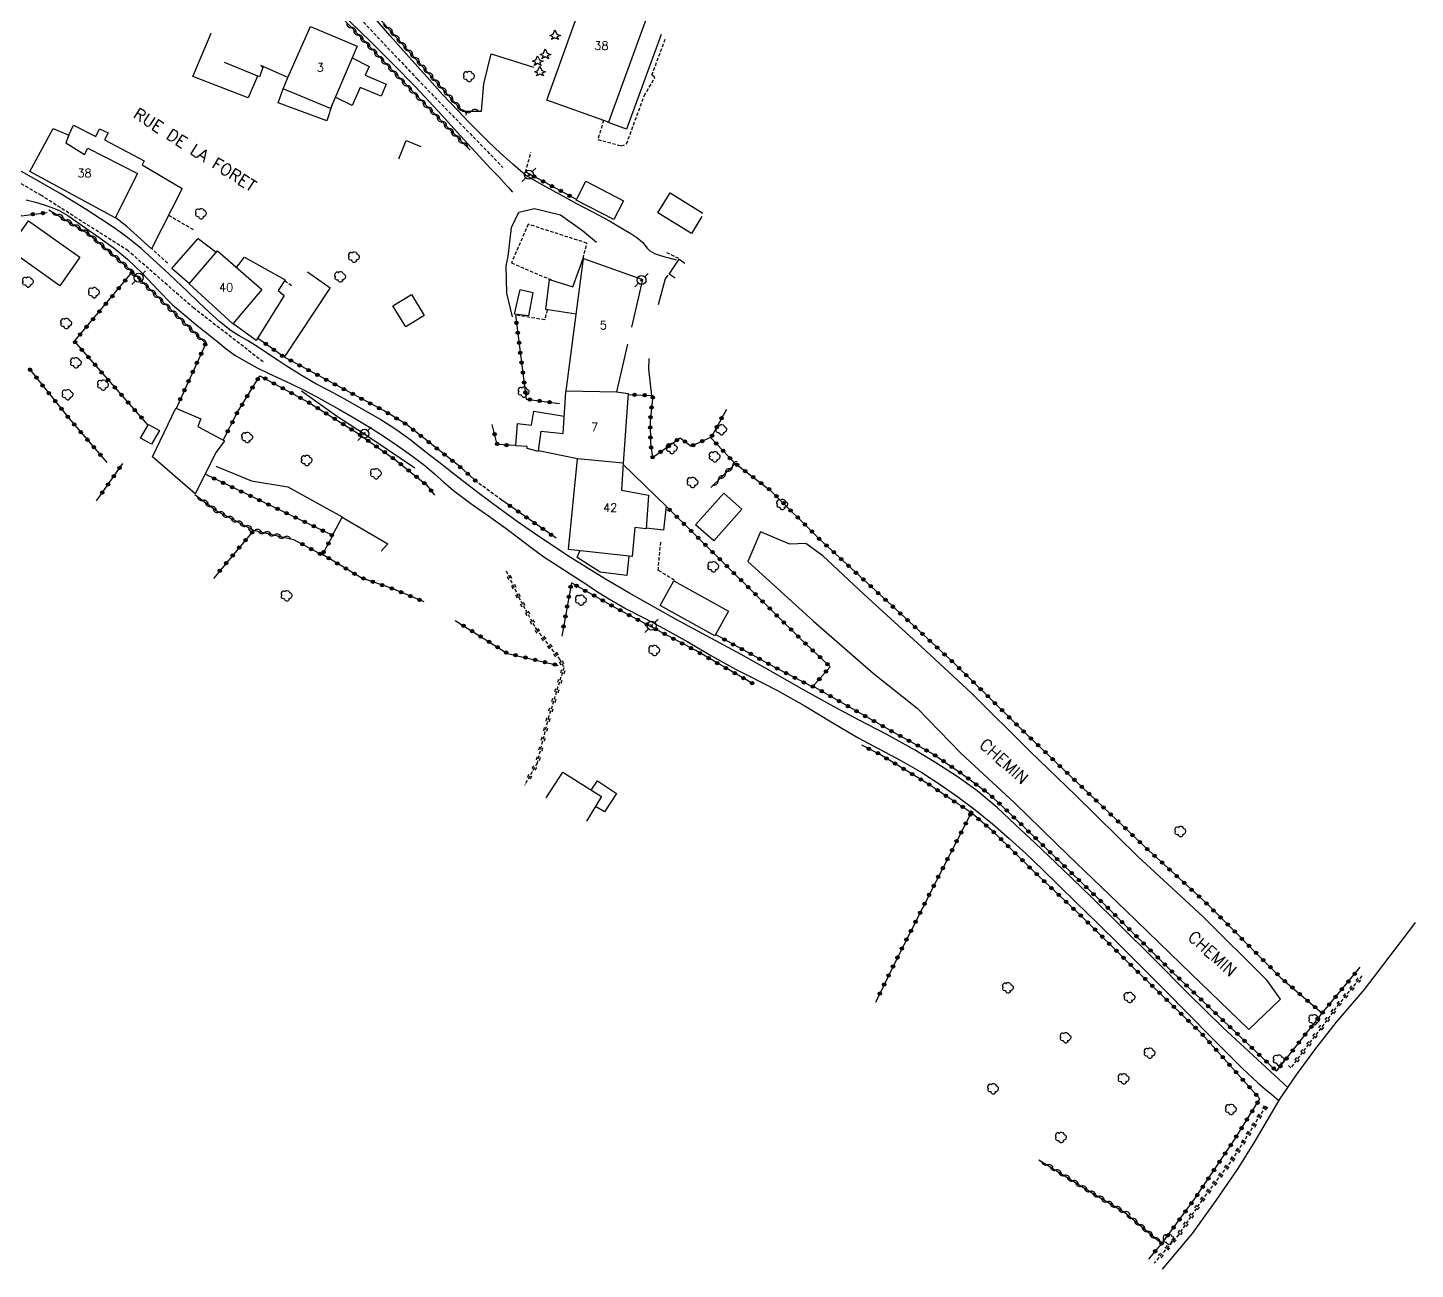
# Model space of a CAD drawing. Header units: millimetres. Extents: x 114000 to 115000, y 119000 to 120001.
# Drawn here: x 114340.6 to 114547.9, y 119694.5 to 119880.1 of the extents above; entities that cross this region are included whole.
import ezdxf
from ezdxf.enums import TextEntityAlignment as Align

# ---------------------------------------------------------------- set-up
doc = ezdxf.new("R2010")
doc.units = ezdxf.units.MM
doc.linetypes.add('DASHED', pattern=[0.75, 0.5, -0.25])
doc.layers.get('0').update_dxf_attribs({"linetype": 'CONTINUOUS'})
for name, color, linetype in [('W0001', 6, 'DASHED'), ('W0008', 7, 'CONTINUOUS'), ('W0017', 7, 'CONTINUOUS'), ('W0071', 7, 'CONTINUOUS'), ('W0101', 7, 'CONTINUOUS'), ('W0104', 1, 'CONTINUOUS'), ('W0112', 1, 'DASHED'), ('W0132', 7, 'CONTINUOUS'), ('W0211', 2, 'CONTINUOUS'), ('W0220', 5, 'DASHED'), ('W0300', 7, 'CONTINUOUS'), ('W0303', 7, 'CONTINUOUS'), ('W0310', 3, 'CONTINUOUS'), ('W0323', 7, 'CONTINUOUS'), ('W0330', 7, 'CONTINUOUS'), ('W0333', 7, 'CONTINUOUS'), ('W0473', 7, 'CONTINUOUS'), ('W0989', 7, 'CONTINUOUS'), ('W0991', 7, 'CONTINUOUS'), ('W1102', 7, 'CONTINUOUS')]:
    doc.layers.add(name, color=color, linetype=linetype)
doc.styles.get("Standard").update_dxf_attribs({"font": 'romans.shx', "width": 0.85})

# ---------------------------------------------------------------- blocks, each defined once
blk = doc.blocks.new('T300')
for p, q in [((-0.8, 0.51), (-0.86, 0.34)), ((-0.86, 0.34), (-0.86, 0.17)), ((-0.86, 0.17), (-0.74, 0.06)), ((-0.69, 0.63), (-0.8, 0.51)), ((-0.8, -0.06), (-0.74, 0.06)), ((-0.74, 0.06), (-0.69, 0.11)), ((-0.57, 0.69), (-0.69, 0.63)), ((-0.46, 0.69), (-0.57, 0.69)), ((-0.29, 0.63), (-0.46, 0.69)), ((-0.29, 0.63), (-0.17, 0.74)), ((-0.23, 0.57), (-0.29, 0.63)), ((-0.17, 0.74), (-0.06, 0.8)), ((-0.06, 0.8), (0.06, 0.8)), ((0.06, 0.8), (0.23, 0.74)), ((0.23, 0.74), (0.34, 0.63)), ((0.34, 0.63), (0.4, 0.51)), ((0.46, 0.46), (0.34, 0.46)), ((0.4, 0.51), (0.4, 0.46)), ((0.57, 0.4), (0.46, 0.46)), ((0.57, 0.4), (0.69, 0.29)), ((0.69, 0.29), (0.74, 0.17)), ((0.74, 0.06), (0.69, -0.17)), ((0.74, 0.17), (0.74, 0.06)), ((-0.8, -0.17), (-0.8, -0.06)), ((-0.8, -0.23), (-0.8, -0.17)), ((-0.74, -0.34), (-0.8, -0.23)), ((-0.69, -0.4), (-0.74, -0.34)), ((-0.51, -0.46), (-0.69, -0.4)), ((-0.4, -0.46), (-0.51, -0.46)), ((-0.4, -0.46), (-0.34, -0.46)), ((-0.34, -0.46), (-0.34, -0.4)), ((-0.34, -0.51), (-0.34, -0.46)), ((-0.29, -0.63), (-0.34, -0.51)), ((-0.17, -0.74), (-0.29, -0.63)), ((-0.06, -0.8), (-0.17, -0.74)), ((0.06, -0.8), (-0.06, -0.8)), ((0.17, -0.74), (0.06, -0.8)), ((0.23, -0.69), (0.17, -0.74)), ((0.29, -0.46), (0.23, -0.46)), ((0.29, -0.63), (0.23, -0.69)), ((0.46, -0.4), (0.29, -0.46)), ((0.34, -0.51), (0.29, -0.63)), ((0.34, -0.51), (0.34, -0.46)), ((0.57, -0.34), (0.46, -0.4)), ((0.63, -0.29), (0.57, -0.34)), ((0.69, -0.17), (0.63, -0.29))]:
    blk.add_line(p, q)
blk = doc.blocks.new('T473')
for p, q in [((-0.166667, 0.166667), (0.166667, -0.166667)), ((-0.166667, -0.166667), (0.166667, 0.166667)), ((0.500001, 0.500001), (1.000002, 1.000002)), ((-1.000002, -1.000002), (-0.500001, -0.500001))]:
    blk.add_line(p, q)
blk.add_ellipse((0, 0), major_axis=(0.471405, 0.471405), ratio=1, start_param=5.4977871438, end_param=11.780972451)
blk = doc.blocks.new('T303')
for p, q in [((-0.77, 0), (-0.28, 0.21)), ((-0.28, -0.21), (-0.77, 0)), ((-0.28, 0.21), (0, 0.83)), ((0, 0.83), (0.28, 0.21)), ((0.28, 0.21), (0.83, 0)), ((0.83, 0), (0.28, -0.21)), ((-0.49, -0.63), (-0.28, -0.21)), ((0, -0.35), (-0.49, -0.63)), ((0.56, -0.63), (0, -0.35)), ((0.28, -0.21), (0.56, -0.63))]:
    blk.add_line(p, q)
blk = doc.blocks.new('t310o')
at = {"color": 0, "linetype": 'Continuous'}
for centre, start, end in [((-0.5, 0.38), 216.8699, 323.1304), ((0.5, -0.37), 36.8699, 143.1303)]:
    blk.add_arc(centre, 0.625, start, end, dxfattribs=at)
blk = doc.blocks.new('t323o')
at = {"color": 0, "linetype": 'Continuous'}
for radius in [0.25, 0.15]:
    blk.add_circle((0, 0), radius, dxfattribs=at)
blk = doc.blocks.new('t220o')
at = {"color": 0, "linetype": 'Continuous'}
for p, q in [((-0.25, 0.25), (0.25, 0.25)), ((-0.25, -0.25), (0.25, -0.25))]:
    blk.add_line(p, q, dxfattribs=at)

msp = doc.modelspace()

# ---------------------------------------------------------------- linework, layer by layer
at = {"layer": 'W0001'}
for points in [[(114377.98, 119895.31), (114387.68, 119884.18), (114398.82, 119872.38), (114411.59, 119859.2)], [(114375.78, 119830.13), (114365.42, 119838.15), (114355.6, 119846.74), (114342.63, 119854.99), (114328.85, 119863.07), (114321.1, 119870.53)]]:
    msp.add_lwpolyline(points, dxfattribs=at)
at = {"layer": 'W0008'}
for points in [[(114378.62, 119888.67), (114380.63, 119887.45), (114382.94, 119886.03), (114385.12, 119884.46), (114386.32, 119883.39), (114387.47, 119882.26), (114388.61, 119881.13), (114391.95, 119877.88), (114395.25, 119874.6), (114398.5, 119871.27), (114401.91, 119867.62), (114405.27, 119863.92), (114408.65, 119860.23), (114409.82, 119859), (114411, 119857.77), (114412.16, 119856.52), (114412.45, 119856.19), (114412.75, 119855.86), (114413.04, 119855.52)], [(114414.98, 119858.03), (114413.11, 119859.69), (114411.25, 119861.35), (114409.42, 119863.06), (114407.91, 119864.55), (114406.42, 119866.07), (114404.95, 119867.6), (114402.6, 119870.11), (114400.28, 119872.67), (114397.98, 119875.24), (114396.35, 119877.06), (114394.74, 119878.88), (114393.14, 119880.73), (114392.23, 119881.82), (114391.33, 119882.91), (114390.4, 119883.98), (114390.21, 119884.17), (114390.02, 119884.37), (114389.82, 119884.57)], [(114378.01, 119830.33), (114376.89, 119831.1), (114375.77, 119831.86), (114374.63, 119832.6), (114373.42, 119833.32), (114372.19, 119834.01), (114371.01, 119834.76), (114369.31, 119836.11), (114367.71, 119837.59), (114366.13, 119839.08), (114364.4, 119840.7), (114362.69, 119842.33), (114360.97, 119843.94), (114359.25, 119845.52), (114357.52, 119847.07), (114355.73, 119848.55), (114353.65, 119850.08), (114351.49, 119851.52), (114349.31, 119852.92), (114345.45, 119855.3), (114341.51, 119857.56), (114337.56, 119859.8)], [(114340.37, 119854.34), (114341.75, 119853.99), (114342.91, 119853.64), (114344.06, 119853.28), (114345.17, 119852.83), (114346.6, 119852.03), (114347.95, 119851.09), (114349.29, 119850.12), (114351.41, 119848.64), (114353.5, 119847.11), (114355.51, 119845.49), (114357.8, 119843.28), (114359.98, 119840.93), (114362.23, 119838.68), (114364.06, 119837.1), (114365.93, 119835.57), (114367.82, 119834.06), (114369.04, 119833.07), (114370.26, 119832.08), (114371.53, 119831.16), (114373.18, 119830.17), (114374.9, 119829.27), (114376.62, 119828.38)]]:
    msp.add_lwpolyline(points, dxfattribs=at)
at = {"layer": 'W0017'}
for points in [[(114408.4, 119867.63), (114408.77, 119871.7), (114409.83, 119876.18), (114416.17, 119874.2)], [(114414.98, 119858.03), (114417.51, 119856.62), (114420.05, 119855.21), (114422.59, 119853.81), (114425, 119852.54), (114427.42, 119851.27), (114429.77, 119849.89), (114430.7, 119849.31), (114431.63, 119848.72), (114432.47, 119848.03), (114432.83, 119847.6), (114433.17, 119847.14), (114433.55, 119846.75), (114434.24, 119846.35), (114435.02, 119846.08), (114435.82, 119845.85), (114436.38, 119845.68), (114436.95, 119845.53), (114437.52, 119845.38)], [(114413.02, 119836.88), (114412.2, 119840.42), (114412.08, 119844.48), (114412.38, 119845.88), (114412.88, 119850.22), (114414, 119852.53), (114416.32, 119853.08), (114420.22, 119852.1), (114423.52, 119849.78), (114425.57, 119848.02)], [(114378.97, 119830.83), (114385.78, 119841.17), (114382.4, 119843.53)], [(114436.27, 119843.12), (114435.83, 119842.53), (114434.81, 119838.68)], [(114433.39, 119830.63), (114433.38, 119829.07), (114433.83, 119825.1)]]:
    msp.add_lwpolyline(points, dxfattribs=at)
at = {"layer": 'W0071'}
for points in [[(114528.89, 119721.69), (114525.65, 119724.67), (114522.41, 119727.65), (114519.2, 119730.66), (114514.02, 119735.73), (114508.91, 119740.88), (114503.77, 119746), (114499.57, 119750.11), (114495.35, 119754.2), (114491.09, 119758.24), (114488.28, 119760.9), (114485.45, 119763.53), (114482.5, 119766.01), (114479.47, 119768.18), (114476.31, 119770.2), (114473.11, 119772.14), (114468.97, 119774.46), (114464.75, 119776.66), (114460.55, 119778.88), (114456.1, 119781.37), (114451.66, 119783.89), (114447.21, 119786.39), (114443.98, 119788.14), (114440.74, 119789.87), (114437.52, 119791.63), (114433.96, 119793.61), (114430.42, 119795.62), (114426.91, 119797.68), (114424.21, 119799.33), (114421.54, 119801.02), (114418.89, 119802.75), (114416.3, 119804.49), (114413.73, 119806.28), (114411.19, 119808.1), (114408.11, 119810.41), (114405.06, 119812.77), (114402.02, 119815.13), (114399.95, 119816.76), (114397.89, 119818.4), (114395.77, 119819.95), (114393.19, 119821.58), (114390.54, 119823.11), (114387.87, 119824.6), (114385.77, 119825.74), (114383.67, 119826.86), (114381.6, 119828.04), (114380.4, 119828.79), (114379.21, 119829.56), (114378.01, 119830.33)], [(114376.62, 119828.38), (114378.35, 119827.58), (114380.08, 119826.79), (114381.8, 119825.96), (114383.6, 119825.01), (114385.38, 119824.03), (114387.16, 119823.02), (114389.42, 119821.71), (114391.66, 119820.37), (114393.86, 119818.97), (114395.92, 119817.58), (114397.94, 119816.13), (114399.92, 119814.63), (114401.37, 119813.41), (114402.79, 119812.15), (114404.24, 119810.93), (114406.81, 119808.99), (114409.45, 119807.13), (114412.08, 119805.25), (114413.95, 119803.83), (114415.81, 119802.39), (114417.71, 119801.01), (114419.24, 119799.99), (114420.79, 119799.01), (114422.35, 119798.03), (114423.98, 119796.94), (114425.61, 119795.86), (114427.26, 119794.81), (114430.02, 119793.25), (114432.84, 119791.79), (114435.65, 119790.31), (114439.23, 119788.28), (114442.79, 119786.22), (114446.38, 119784.23), (114448.44, 119783.17), (114450.5, 119782.14), (114452.55, 119781.08), (114456.63, 119778.76), (114460.65, 119776.32), (114464.69, 119773.95), (114467.88, 119772.23), (114471.08, 119770.55), (114474.21, 119768.75), (114476.93, 119766.99), (114479.6, 119765.13), (114482.19, 119763.18), (114484.77, 119761.08), (114487.27, 119758.88), (114489.73, 119756.64), (114492.25, 119754.26), (114494.73, 119751.83), (114497.21, 119749.4), (114500.49, 119746.21), (114503.76, 119743.01), (114507.01, 119739.79), (114510.53, 119736.25), (114514.02, 119732.68), (114517.54, 119729.13), (114519.81, 119726.86), (114522.08, 119724.59), (114524.43, 119722.4), (114525.47, 119721.51), (114526.53, 119720.62), (114527.58, 119719.74)]]:
    msp.add_lwpolyline(points, dxfattribs=at)
at = {"layer": 'W0101'}
for points in [[(114418.18, 119869.25), (114425.18, 119888.82), (114426.42, 119888.39)], [(114382.86, 119880.25), (114389.83, 119877.33), (114385.83, 119868.03), (114378.78, 119870.95), (114379.47, 119872.66)], [(114433.03, 119881.43), (114427.37, 119865.97), (114418.18, 119869.25)], [(114379.47, 119872.66), (114375.44, 119874.43), (114375.75, 119874.12), (114375.21, 119872.72), (114370.02, 119874.88)], [(114340.89, 119858.6), (114344.38, 119865.02), (114346.72, 119864), (114346.27, 119862.87), (114349.07, 119861.13), (114349.57, 119862.08), (114356.98, 119858.27), (114353.68, 119851.68)], [(114353.68, 119851.68), (114340.89, 119858.6)], [(114364.7, 119841.8), (114368.93, 119846.72), (114375.58, 119840.93), (114371.22, 119835.82)], [(114421.04, 119825.83), (114423.67, 119845.58), (114432.48, 119842.47), (114430.82, 119835.31)], [(114371.22, 119835.82), (114364.7, 119841.8)], [(114430.22, 119832.77), (114428.57, 119825.67)], [(114422.73, 119815.67), (114416.9, 119816.82), (114417.33, 119819.78), (114420.62, 119819.43), (114421.02, 119825.67), (114421.04, 119825.83)], [(114428.57, 119825.67), (114430.32, 119825.43), (114429.59, 119814.98)], [(114421.42, 119802.08), (114422.73, 119815.67)], [(114429.59, 119814.98), (114429.32, 119810.97), (114433.38, 119810.22), (114433.02, 119805.18), (114431.3, 119805.37), (114430.9, 119801.03), (114421.42, 119802.08)]]:
    msp.add_lwpolyline(points, dxfattribs=at)
at = {"layer": 'W0104'}
for points in [[(114374.94, 119872.83), (114373.53, 119869.62), (114365.28, 119872.78), (114368.02, 119879.27), (114368.02, 119879.27)], [(114435.27, 119879.08), (114430.08, 119864.92), (114427.22, 119865.98)], [(114389.08, 119875.58), (114391.63, 119874.3), (114391, 119873), (114394.18, 119871.63), (114393.42, 119869.83), (114390.28, 119871.13), (114389.08, 119868.47), (114386.56, 119869.72)], [(114386.13, 119868.73), (114385.3, 119866.18), (114378, 119868.87), (114378.78, 119870.95)], [(114346.72, 119864), (114347.42, 119865.5), (114350.78, 119863.8), (114351.33, 119864.98), (114352.62, 119864.38), (114352.08, 119863.32), (114358, 119860.18), (114357.68, 119859.58), (114363.67, 119856.07), (114359.1, 119847.02), (114355.42, 119850.37), (114353.81, 119851.62), (114353.68, 119851.68)], [(114396.07, 119860.5), (114397.17, 119863.22), (114399.33, 119862.32)], [(114441.35, 119851.84), (114439.8, 119849.32), (114434.77, 119852.42), (114436.6, 119855.38)], [(114436.6, 119855.38), (114441.49, 119852.35)], [(114364.72, 119841.83), (114363.68, 119842.73), (114362.13, 119844.08), (114366.07, 119848.57), (114368.77, 119846.53)], [(114371.8, 119844.22), (114372.98, 119845.77), (114379.07, 119842.4), (114378.03, 119840.82), (114378.93, 119840.07), (114374.72, 119833.32), (114371.26, 119835.87)], [(114422.56, 119837.25), (114418.03, 119837.97), (114418.58, 119842.47), (114422.03, 119841.33), (114423.58, 119845.6)], [(114437.37, 119842.63), (114436.43, 119843.27), (114437.93, 119845.47), (114438.79, 119844.87)], [(114416.93, 119816.72), (114415.22, 119817.18), (114415.23, 119817.47), (114413.52, 119817.57), (114413.78, 119820.93), (114415.88, 119820.68), (114416.2, 119822.78), (114420.78, 119822)], [(114429.58, 119814.79), (114436, 119808.58), (114435.62, 119805), (114433.03, 119805.3)], [(114430.43, 119801.09), (114430.13, 119798.23), (114426.13, 119798.7), (114422.72, 119800.9), (114423.12, 119801.89)], [(114424.8, 119766.15), (114425.73, 119767.53), (114428.6, 119765.63), (114426.8, 119762.88), (114425.44, 119763.7)]]:
    msp.add_lwpolyline(points, dxfattribs=at)
for points in [[(114428.18, 119851.4), (114422.53, 119854.33), (114424, 119857.13), (114429.63, 119854.2)], [(114345.37, 119841.52), (114337.7, 119846.97), (114340.72, 119851.2), (114348.38, 119845.77)], [(114416.1, 119840.5), (114415.42, 119837), (114413.32, 119837.27), (114414.2, 119840.97)], [(114397.1, 119835.38), (114395.17, 119838.52), (114397.92, 119840.2), (114399.83, 119837.07)], [(114365.6, 119810.42), (114359.23, 119815.92), (114362.72, 119823.2), (114366.48, 119821.62), (114366.03, 119820.5), (114370, 119818.33), (114368.77, 119816.62)], [(114359.07, 119817.83), (114357.42, 119818.72), (114358.62, 119820.77), (114360.3, 119819.9)], [(114440.4, 119805.8), (114444.6, 119810.53), (114447.33, 119808.12), (114443.13, 119803.37)], [(114443.28, 119789.18), (114435.1, 119793.72), (114437.17, 119797.43), (114445.33, 119792.9)]]:
    msp.add_lwpolyline(points, close=True, dxfattribs=at)
at = {"layer": 'W0112'}
for points in [[(114425.8, 119863.38), (114429.3, 119862.42), (114430.08, 119862.72), (114432.72, 119869.9), (114434.33, 119872.63), (114433.87, 119873), (114435.88, 119878.43)], [(114426.62, 119866.23), (114425.8, 119863.38)], [(114414.97, 119858.53), (114415.8, 119861.5)], [(114361.65, 119852.07), (114365.48, 119849.82)], [(114423.58, 119845.6), (114424.17, 119847.88), (114415.37, 119850.7), (114412.87, 119844.93), (114418.87, 119842.37)], [(114361.5, 119844.87), (114359.13, 119847.08)], [(114437.9, 119845.58), (114436.1, 119846.43)], [(114378.98, 119842.28), (114380.07, 119841.52)], [(114418.2, 119837.93), (114417.87, 119836.42), (114413.47, 119837.13)], [(114411.43, 119809.48), (114407.82, 119812.1)], [(114437.22, 119797.52), (114434.8, 119798.98), (114435.2, 119803.43)], [(114529.35, 119724.63), (114528.97, 119725)], [(114525.93, 119718.57), (114525.58, 119718.85)]]:
    msp.add_lwpolyline(points, dxfattribs=at)
at = {"layer": 'W0132'}
msp.add_lwpolyline([(114418.07, 119764.96), (114420.57, 119768.83), (114426.33, 119765.18), (114424.1, 119761.49)], dxfattribs=at)
at = {"layer": 'W0211'}
msp.add_lwpolyline([(114381.48, 119825.83), (114386.72, 119822.08), (114391.87, 119818.72), (114398.42, 119814.3)], dxfattribs=at)
at = {"layer": 'W0220'}
for points in [[(114412.1, 119798.92), (114413.92, 119795.03), (114416.58, 119790.17), (114420.07, 119785.7), (114420.73, 119784.43), (114418.43, 119777.07), (114416.7, 119770.18), (114414.88, 119766.9), (114414.83, 119766.82)], [(114539.97, 119738.38), (114536.52, 119734.17), (114529.35, 119724.63)], [(114525.58, 119718.85), (114520.78, 119711.2), (114516.07, 119704.87), (114512.57, 119699.68), (114508.92, 119695.44)]]:
    msp.add_lwpolyline(points, dxfattribs=at)
at = {"layer": 'W0310'}
for points in [[(114390.33, 119900.53), (114390.83, 119884.07), (114405.58, 119867.62), (114408.4, 119867.63)], [(114406.7, 119861.77), (114398.72, 119869.88), (114387.63, 119881.5)], [(114343.77, 119852.88), (114349.6, 119849.33), (114355.1, 119844.62), (114367.2, 119832.87)], [(114446.35, 119814.95), (114442.7, 119811.37)], [(114365.57, 119810.33), (114368.88, 119807.82), (114374.33, 119805), (114380.32, 119803.58)], [(114491.68, 119710.9), (114499.43, 119706.08), (114504.5, 119703.07), (114510.05, 119698.35)]]:
    msp.add_lwpolyline(points, dxfattribs=at)
at = {"layer": 'W0323'}
for points in [[(114422.58, 119854.42), (114414.97, 119858.53)], [(114336.3, 119854.62), (114339.68, 119851.97), (114343.52, 119852.47)], [(114358.57, 119820.68), (114347.57, 119833.22), (114356.22, 119843.53)], [(114413.47, 119837.13), (114415.1, 119824.58), (114420.07, 119823.9)], [(114367.2, 119832.87), (114362.75, 119823.18)], [(114407.82, 119812.1), (114405.22, 119814.43), (114397.18, 119820.78), (114393.87, 119822.8), (114378.88, 119830.87), (114374.95, 119833.68)], [(114340.7, 119829.27), (114346.73, 119821.73), (114352.43, 119815.1)], [(114369.82, 119818.43), (114371.93, 119822.62), (114375.27, 119828.07), (114382.62, 119824.07), (114389.82, 119819.52), (114395.62, 119815.43), (114400.17, 119811.78), (114401.4, 119810.23)], [(114430.3, 119825.27), (114434.02, 119825.1), (114433.6, 119821.22), (114433.67, 119817.93), (114433.98, 119815.83), (114438.07, 119818.78), (114439.72, 119817.53), (114442.77, 119818.92)], [(114445, 119823.03), (114442.68, 119818.78), (114446.23, 119815.03), (114451.6, 119810.93), (114458.87, 119803.7), (114470.3, 119793.17), (114479.07, 119785.07), (114490.23, 119774.12), (114500.22, 119764.62), (114507.53, 119757.67), (114516.78, 119749.17), (114527.88, 119738.08), (114534.02, 119732.8), (114539.73, 119739.67)], [(114413.52, 119817.62), (114410.77, 119817.78), (114409.98, 119820.78)], [(114350.85, 119809.39), (114354.8, 119814.93)], [(114399.83, 119794.28), (114395.03, 119796.27), (114390.42, 119797.88), (114384.62, 119801.37), (114386.17, 119804.2), (114367.1, 119813.35)], [(114419.57, 119803.77), (114411.43, 119809.48)], [(114436, 119808.55), (114445.02, 119799.67), (114455.98, 119788.82), (114460.5, 119784.57), (114457.87, 119781.57), (114452.2, 119784.52), (114443.38, 119789.37)], [(114374.38, 119804.98), (114368.33, 119797.77)], [(114380.32, 119803.58), (114384.57, 119801.28)], [(114448.9, 119782.08), (114440.42, 119786.98), (114428.78, 119793.2), (114421.83, 119797.12), (114420.42, 119789.13)], [(114404.47, 119791.5), (114412.27, 119786.57), (114419.77, 119784.8), (114419.78, 119784.72)], [(114457.95, 119781.67), (114470.08, 119774.72), (114475.83, 119771.57), (114480.27, 119768.53), (114484.1, 119765.7), (114487.18, 119762.83), (114495.28, 119755), (114501.82, 119748.72), (114511.57, 119739.03), (114518.22, 119732.67), (114527.22, 119724.13), (114534.07, 119732.87)], [(114508.11, 119696.05), (114510.1, 119698.42), (114515.08, 119705.17), (114520.97, 119713.98), (114524.73, 119719.98), (114516.08, 119729.68), (114505.5, 119739.93), (114498.17, 119747.18), (114490.88, 119754.03), (114485.12, 119759.7), (114481.68, 119762.7), (114474.98, 119767.17), (114467.88, 119771.52), (114465.23, 119772.83)], [(114481.6, 119762.75), (114476.28, 119752.42), (114470.5, 119741), (114467.27, 119734.37)]]:
    msp.add_lwpolyline(points, dxfattribs=at)
at = {"layer": 'W0330'}
msp.add_lwpolyline([(114547.95, 119746.33), (114547.68, 119746), (114540.33, 119736.32), (114536.1, 119731.4), (114532.87, 119727.33), (114530.17, 119723.57), (114527.68, 119719.92), (114523.98, 119713.67), (114521.42, 119709.58), (114518.13, 119704.78), (114514.63, 119699.88), (114510.13, 119694.52)], dxfattribs=at)
at = {"layer": 'W0333'}
for points in [[(114368.7, 119814.57), (114374.02, 119812.38), (114379.48, 119811.47), (114387.6, 119806.98), (114386.13, 119804.22)], [(114387.57, 119806.92), (114394.42, 119802.93), (114393.4, 119801.83)]]:
    msp.add_lwpolyline(points, dxfattribs=at)
msp.add_lwpolyline([(114448.22, 119800.3), (114458.03, 119791.4), (114466.92, 119783.63), (114473.52, 119778.38), (114480.08, 119771.62), (114488.08, 119764.23), (114496.08, 119756.4), (114504.7, 119748.12), (114512.92, 119740.17), (114523.1, 119730.33), (114527.82, 119734.87), (114525.83, 119737.67), (114516.17, 119747.27), (114506.48, 119756.23), (114497.18, 119765.37), (114490.37, 119771.97), (114481.63, 119780.6), (114474.13, 119787.62), (114465.52, 119795.42), (114459.4, 119801.13), (114456.88, 119802.98), (114454.47, 119802.87), (114450.12, 119804.72)], close=True, dxfattribs=at)
at = {"layer": 'W1102'}
for points in [[(114379.47, 119872.66), (114382.86, 119880.25)], [(114421.04, 119825.83), (114428.57, 119825.67)], [(114429.59, 119814.98), (114422.73, 119815.67)]]:
    msp.add_lwpolyline(points, dxfattribs=at)

# ---------------------------------------------------------------- block references
at = {"layer": 'W0220'}
for p, rotation in [((114412.56, 119797.93), 295.0709773068539), ((114413.2, 119796.57), 295.0709773068539), ((114413.83, 119795.21), 295.0709773068539), ((114414.54, 119793.89), 298.7175975885746), ((114415.26, 119792.57), 298.7175975885746), ((114415.99, 119791.26), 298.7175975885746), ((114416.74, 119789.96), 307.9521574028559), ((114417.66, 119788.78), 307.9521574028559), ((114418.59, 119787.6), 307.9521574028559), ((114419.51, 119786.42), 307.9521574028559), ((114420.34, 119785.18), 297.7287116748923), ((114420.09, 119782.37), 252.6592632929251), ((114420.54, 119783.8), 252.6592632929251), ((114419.64, 119780.94), 252.6592632929251), ((114418.75, 119778.08), 252.6592632929251), ((114419.19, 119779.51), 252.6592632929251), ((114418.32, 119776.64), 255.8697938086003), ((114417.59, 119773.73), 255.8697938086003), ((114417.96, 119775.18), 255.8697938086003), ((114417.23, 119772.27), 255.8697938086003), ((114416.29, 119769.44), 241.0373490818414), ((114416.86, 119770.82), 255.8697938086003), ((114415.56, 119768.13), 241.0373490818414), ((114538.46, 119736.54), 230.7061530957259), ((114539.41, 119737.71), 230.7061530957259), ((114536.56, 119734.22), 230.7061530957259), ((114537.51, 119735.38), 230.7061530957259), ((114535.66, 119733.03), 233.066693398233), ((114533.86, 119730.63), 233.066693398233), ((114534.76, 119731.83), 233.066693398233), ((114532.05, 119728.23), 233.066693398233), ((114532.96, 119729.43), 233.066693398233), ((114531.15, 119727.03), 233.066693398233), ((114530.25, 119725.83), 233.066693398233), ((114525.44, 119718.62), 237.893744044896), ((114523.84, 119716.07), 237.893744044896), ((114524.64, 119717.35), 237.893744044896), ((114522.25, 119713.53), 237.893744044896), ((114523.04, 119714.8), 237.893744044896), ((114521.45, 119712.26), 237.893744044896), ((114519.74, 119709.8), 233.3260218092442), ((114520.64, 119711), 233.3260218092442), ((114517.95, 119707.39), 233.3260218092442), ((114518.84, 119708.6), 233.3260218092442), ((114517.05, 119706.19), 233.3260218092442), ((114515.31, 119703.75), 235.9745761184784), ((114516.16, 119704.99), 233.3260218092442), ((114513.63, 119701.26), 235.9745761184784), ((114514.47, 119702.51), 235.9745761184784), ((114512.79, 119700.02), 235.9745761184784), ((114510.88, 119697.72), 229.3367717214602), ((114511.85, 119698.85), 229.3367717214602), ((114509.9, 119696.58), 229.3367717214602)]:
    msp.add_blockref('t220o', p, dxfattribs=dict(at, rotation=rotation))
at = {"layer": 'W0300', "rotation": 359.9999899820874}
for p in [(114406.57, 119872.78), (114366.52, 119852.28), (114389.37, 119845.78), (114340.67, 119842.07), (114387.32, 119842.83), (114350.53, 119840.48), (114346.37, 119835.87), (114347.82, 119830), (114346.58, 119825.23), (114351.87, 119826.67), (114414.73, 119825.62), (114373.42, 119818.82), (114444.27, 119820), (114436.88, 119817.2), (114382.32, 119815.38), (114443.3, 119815.93), (114392.67, 119813.42), (114439.98, 119812.12), (114453.37, 119808.83), (114443.1, 119799.52), (114379.32, 119795.18), (114423.3, 119794.52), (114434.27, 119787), (114512.88, 119759.93), (114487.1, 119736.57), (114505.28, 119735.13), (114532.88, 119731.82), (114495.72, 119729.13), (114508.28, 119726.83), (114527.58, 119725.78), (114484.9, 119721.48), (114504.4, 119722.97), (114520.43, 119718.4), (114495.03, 119714.2), (114511.13, 119699)]:
    msp.add_blockref('T300', p, dxfattribs=at)
at = {"layer": 'W0303', "rotation": 359.9999899820874}
for p in [(114419.37, 119878.93), (114416.78, 119875.07), (114417.93, 119876.08), (114417.12, 119873.5)]:
    msp.add_blockref('T303', p, dxfattribs=at)
at = {"layer": 'W0310'}
for p, rotation in [((114388.97, 119880.1), 133.6549913812625), ((114390.01, 119879.01), 133.6549913812625), ((114394.45, 119880.04), 311.8811985588322), ((114395.45, 119878.92), 311.8811985588322), ((114391.04, 119877.93), 133.6549913812625), ((114392.08, 119876.84), 133.6549913812625), ((114396.45, 119877.8), 311.8811985588322), ((114397.45, 119876.69), 311.8811985588322), ((114393.11, 119875.75), 133.6549913812625), ((114394.15, 119874.67), 133.6549913812625), ((114398.45, 119875.57), 311.8811985588322), ((114395.19, 119873.58), 133.6549913812625), ((114399.45, 119874.45), 311.8811985588322), ((114400.45, 119873.34), 311.8811985588322), ((114396.22, 119872.5), 133.6549913812625), ((114397.26, 119871.41), 133.6549913812625), ((114401.46, 119872.22), 311.8811985588322), ((114402.46, 119871.1), 311.8811985588322), ((114398.29, 119870.33), 133.6549913812625), ((114399.34, 119869.25), 134.52666840682), ((114403.46, 119869.99), 311.8811985588322), ((114404.46, 119868.87), 311.8811985588322), ((114400.39, 119868.18), 134.52666840682), ((114401.44, 119867.11), 134.52666840682), ((114405.46, 119867.75), 311.8811985588322), ((114406.9, 119867.62), 0.3254251383085524), ((114402.49, 119866.04), 134.52666840682), ((114403.54, 119864.98), 134.52666840682), ((114404.6, 119863.91), 134.52666840682), ((114405.65, 119862.84), 134.52666840682), ((114345.05, 119852.1), 328.6750466790677), ((114346.33, 119851.32), 328.6750466790677), ((114347.61, 119850.54), 328.6750466790677), ((114348.89, 119849.76), 328.6750466790677), ((114350.11, 119848.9), 319.3884120837383), ((114351.25, 119847.92), 319.3884120837383), ((114352.39, 119846.94), 319.3884120837383), ((114353.53, 119845.97), 319.3884120837383), ((114354.66, 119844.99), 319.3884120837383), ((114355.76, 119843.97), 315.8407582162881), ((114356.84, 119842.93), 315.8407582162881), ((114357.92, 119841.88), 315.8407582162881), ((114358.99, 119840.84), 315.8407582162881), ((114360.07, 119839.79), 315.8407582162881), ((114361.15, 119838.75), 315.8407582162881), ((114362.22, 119837.7), 315.8407582162881), ((114363.3, 119836.66), 315.8407582162881), ((114364.37, 119835.61), 315.8407582162881), ((114365.45, 119834.57), 315.8407582162881), ((114366.53, 119833.52), 315.8407582162881), ((114445.91, 119814.52), 224.4692786621032), ((114443.77, 119812.42), 224.4692786621032), ((114444.84, 119813.47), 224.4692786621032), ((114366.76, 119809.43), 322.8107557464662), ((114367.96, 119808.52), 322.8107557464662), ((114369.18, 119807.66), 332.6664286524163), ((114370.52, 119806.97), 332.6664286524163), ((114371.85, 119806.28), 332.6664286524163), ((114373.18, 119805.6), 332.6664286524163), ((114374.53, 119804.95), 346.6778546207648), ((114375.99, 119804.61), 346.6778546207648), ((114377.45, 119804.26), 346.6778546207648), ((114378.91, 119803.92), 346.6778546207648), ((114492.95, 119710.11), 328.1593320018036), ((114494.23, 119709.32), 328.1593320018036), ((114495.5, 119708.53), 328.1593320018036), ((114496.77, 119707.73), 328.1593320018036), ((114498.05, 119706.94), 328.1593320018036), ((114499.32, 119706.15), 328.1593320018036), ((114500.61, 119705.38), 329.2378768535985), ((114501.9, 119704.61), 329.2378768535985), ((114503.19, 119703.85), 329.2378768535985), ((114504.48, 119703.08), 329.2378768535985), ((114505.62, 119702.11), 319.6384602405756), ((114506.77, 119701.14), 319.6384602405756), ((114507.91, 119700.17), 319.6384602405756), ((114509.05, 119699.2), 319.6384602405756)]:
    msp.add_blockref('t310o', p, dxfattribs=dict(at, rotation=rotation))
at = {"layer": 'W0323'}
for p, rotation in [((114416.29, 119857.82), 151.6113865905818), ((114417.61, 119857.11), 151.6113865905818), ((114418.93, 119856.39), 151.6113865905818), ((114420.25, 119855.68), 151.6113865905818), ((114421.57, 119854.97), 151.6113865905818), ((114341.37, 119852.19), 7.430130216891299), ((114342.86, 119852.38), 7.430130216891299), ((114355.16, 119842.28), 50.0200561988969), ((114356.13, 119843.43), 50.0200561988969), ((114353.24, 119839.98), 50.0200561988969), ((114354.2, 119841.13), 50.0200561988969), ((114352.27, 119838.83), 50.0200561988969), ((114350.35, 119836.53), 50.0200561988969), ((114351.31, 119837.68), 50.0200561988969), ((114413.62, 119835.97), 277.4136463171828), ((114348.42, 119834.23), 50.0200561988969), ((114349.38, 119835.38), 50.0200561988969), ((114413.81, 119834.49), 277.4136463171828), ((114347.68, 119833.08), 131.2706056753359), ((114348.67, 119831.96), 131.2706056753359), ((114367.13, 119832.72), 245.320232154215), ((114376.17, 119832.81), 144.3976061355185), ((114377.39, 119831.94), 144.3976061355185), ((114414.01, 119833), 277.4136463171828), ((114349.66, 119830.83), 131.2706056753359), ((114350.65, 119829.7), 131.2706056753359), ((114365.88, 119830), 245.320232154215), ((114366.51, 119831.36), 245.320232154215), ((114378.61, 119831.06), 144.3976061355185), ((114379.91, 119830.32), 151.703120793636), ((114381.23, 119829.6), 151.703120793636), ((114414.2, 119831.51), 277.4136463171828), ((114414.39, 119830.02), 277.4136463171828), ((114340.95, 119828.96), 308.686693750991), ((114341.89, 119827.79), 308.686693750991), ((114351.64, 119828.57), 131.2706056753359), ((114365.26, 119828.63), 245.320232154215), ((114374.97, 119827.57), 58.5440766449171), ((114376.08, 119827.63), 331.4441857914602), ((114382.55, 119828.89), 151.703120793636), ((114383.87, 119828.18), 151.703120793636), ((114385.19, 119827.47), 151.703120793636), ((114414.59, 119828.54), 277.4136463171828), ((114342.82, 119826.61), 308.686693750991), ((114343.76, 119825.44), 308.686693750991), ((114352.63, 119827.45), 131.2706056753359), ((114353.62, 119826.32), 131.2706056753359), ((114364, 119825.91), 245.320232154215), ((114364.63, 119827.27), 245.320232154215), ((114374.18, 119826.29), 58.5440766449171), ((114377.39, 119826.91), 331.4441857914602), ((114378.71, 119826.19), 331.4441857914602), ((114380.03, 119825.47), 331.4441857914602), ((114386.51, 119826.76), 151.703120793636), ((114387.83, 119826.05), 151.703120793636), ((114414.78, 119827.05), 277.4136463171828), ((114414.97, 119825.56), 277.4136463171828), ((114344.7, 119824.27), 308.686693750991), ((114354.61, 119825.19), 131.2706056753359), ((114355.6, 119824.07), 131.2706056753359), ((114363.38, 119824.55), 245.320232154215), ((114372.62, 119823.74), 58.5440766449171), ((114373.4, 119825.02), 58.5440766449171), ((114381.35, 119824.76), 331.4441857914602), ((114382.66, 119824.04), 327.7093881363115), ((114389.15, 119825.34), 151.703120793636), ((114390.47, 119824.63), 151.703120793636), ((114391.79, 119823.92), 151.703120793636), ((114415.61, 119824.51), 352.1704989435619), ((114417.09, 119824.31), 352.1704989435619), ((114418.58, 119824.1), 352.1704989435619), ((114431.29, 119825.22), 357.4275047760767), ((114432.79, 119825.16), 357.4275047760767), ((114433.99, 119824.83), 263.8704297274855), ((114345.64, 119823.1), 308.686693750991), ((114346.57, 119821.93), 308.686693750991), ((114356.59, 119822.94), 131.2706056753359), ((114357.58, 119821.81), 131.2706056753359), ((114371.85, 119822.45), 63.17262736146577), ((114383.93, 119823.24), 327.7093881363115), ((114385.2, 119822.44), 327.7093881363115), ((114386.47, 119821.63), 327.7093881363115), ((114393.11, 119823.21), 151.703120793636), ((114394.42, 119822.46), 148.6893994968129), ((114395.7, 119821.69), 148.6893994968129), ((114433.67, 119821.85), 263.8704297274855), ((114433.83, 119823.34), 263.8704297274855), ((114444.29, 119821.72), 241.3674070184259), ((114347.54, 119820.79), 310.6737750359461), ((114348.52, 119819.65), 310.6737750359461), ((114370.49, 119819.77), 63.17262736146577), ((114371.17, 119821.11), 63.17262736146577), ((114387.74, 119820.83), 327.7093881363115), ((114389, 119820.03), 327.7093881363115), ((114390.26, 119819.21), 324.8491708224922), ((114396.98, 119820.91), 148.6893994968129), ((114398.17, 119820), 141.677478850106), ((114410.36, 119819.33), 104.6457500448555), ((114433.62, 119820.35), 271.1687834158407), ((114443.57, 119820.4), 241.3674070184259), ((114349.5, 119818.51), 310.6737750359461), ((114350.48, 119817.38), 310.6737750359461), ((114391.48, 119818.34), 324.8491708224922), ((114392.71, 119817.48), 324.8491708224922), ((114399.35, 119819.07), 141.677478850106), ((114400.53, 119818.14), 141.677478850106), ((114401.71, 119817.21), 141.677478850106), ((114410.74, 119817.88), 104.6457500448555), ((114412.16, 119817.7), 176.5456099972434), ((114433.65, 119818.85), 271.1687834158407), ((114433.75, 119817.36), 278.5574470735045), ((114436.38, 119817.56), 35.84175055874105), ((114437.6, 119818.44), 35.84175055874105), ((114438.8, 119818.23), 322.8533133021241), ((114440.04, 119817.68), 24.40714504333302), ((114441.4, 119818.3), 24.40714504333302), ((114442.85, 119819.08), 241.3674070184259), ((114443.48, 119817.94), 313.4306451951572), ((114351.46, 119816.24), 310.6737750359461), ((114393.94, 119816.62), 324.8491708224922), ((114395.16, 119815.75), 324.8491708224922), ((114402.88, 119816.28), 141.677478850106), ((114404.06, 119815.35), 141.677478850106), ((114433.98, 119815.88), 278.5574470735045), ((114435.16, 119816.69), 35.84175055874105), ((114444.51, 119816.85), 313.4306451951572), ((114445.54, 119815.76), 313.4306451951572), ((114353.46, 119813.05), 54.52848898924614), ((114354.33, 119814.28), 54.52848898924614), ((114396.35, 119814.84), 321.2634906142855), ((114397.52, 119813.9), 321.2634906142855), ((114398.69, 119812.97), 321.2634906142855), ((114405.23, 119814.42), 138.0981270279033), ((114406.35, 119813.42), 138.0981270279033), ((114446.62, 119814.73), 322.6227880218432), ((114447.82, 119813.82), 322.6227880218432), ((114352.59, 119811.83), 54.52848898924614), ((114368.45, 119812.7), 154.3642697152648), ((114369.8, 119812.05), 154.3642697152648), ((114371.16, 119811.4), 154.3642697152648), ((114399.86, 119812.03), 321.2634906142855), ((114400.86, 119810.91), 308.5016827853652), ((114407.47, 119812.41), 138.0981270279033), ((114449.01, 119812.91), 322.6227880218432), ((114450.2, 119812), 322.6227880218432), ((114451.39, 119811.09), 322.6227880218432), ((114351.72, 119810.61), 54.52848898924614), ((114372.51, 119810.75), 154.3642697152648), ((114373.86, 119810.11), 154.3642697152648), ((114375.21, 119809.46), 154.3642697152648), ((114452.48, 119810.06), 315.1343484780913), ((114453.54, 119809), 315.1343484780913), ((114376.57, 119808.81), 154.3642697152648), ((114377.92, 119808.16), 154.3642697152648), ((114379.27, 119807.51), 154.3642697152648), ((114380.62, 119806.86), 154.3642697152648), ((114412.66, 119808.62), 144.9031636561946), ((114413.89, 119807.76), 144.9031636561946), ((114415.11, 119806.9), 144.9031636561946), ((114436.52, 119808.04), 315.4289101139602), ((114437.59, 119806.99), 315.4289101139602), ((114454.6, 119807.94), 315.1343484780913), ((114455.67, 119806.88), 315.1343484780913), ((114374.11, 119804.66), 229.9775676473085), ((114381.98, 119806.21), 154.3642697152648), ((114383.33, 119805.56), 154.3642697152648), ((114384.68, 119804.91), 154.3642697152648), ((114416.34, 119806.03), 144.9031636561946), ((114417.57, 119805.17), 144.9031636561946), ((114438.66, 119805.93), 315.4289101139602), ((114439.73, 119804.88), 315.4289101139602), ((114456.73, 119805.83), 315.1343484780913), ((114457.79, 119804.77), 315.1343484780913), ((114373.15, 119803.51), 229.9775676473085), ((114381.64, 119802.87), 331.5787907754428), ((114385.52, 119803.01), 61.3159081540985), ((114386.03, 119804.26), 154.3642697152648), ((114418.8, 119804.31), 144.9031636561946), ((114440.79, 119803.83), 315.4289101139602), ((114441.86, 119802.77), 315.4289101139602), ((114458.86, 119803.71), 315.1343484780913), ((114459.96, 119802.69), 317.3462339616647), ((114371.22, 119801.22), 229.9775676473085), ((114372.19, 119802.37), 229.9775676473085), ((114382.96, 119802.16), 331.5787907754428), ((114384.27, 119801.44), 331.5787907754428), ((114384.8, 119801.7), 61.3159081540985), ((114385.58, 119800.79), 149.0071976529953), ((114442.93, 119801.72), 315.4289101139602), ((114444, 119800.67), 315.4289101139602), ((114461.06, 119801.68), 317.3462339616647), ((114462.17, 119800.66), 317.3462339616647), ((114369.29, 119798.92), 229.9775676473085), ((114370.26, 119800.07), 229.9775676473085), ((114386.86, 119800.02), 149.0071976529953), ((114388.15, 119799.24), 149.0071976529953), ((114389.44, 119798.47), 149.0071976529953), ((114445.07, 119799.62), 315.3046501552658), ((114446.13, 119798.56), 315.3046501552658), ((114463.27, 119799.64), 317.3462339616647), ((114464.37, 119798.63), 317.3462339616647), ((114390.75, 119797.77), 160.7055307625243), ((114392.17, 119797.27), 160.7055307625243), ((114393.58, 119796.77), 160.7055307625243), ((114421.73, 119796.52), 259.9429011220365), ((114422.61, 119796.68), 150.5945172643184), ((114447.2, 119797.51), 315.3046501552658), ((114448.27, 119796.45), 315.3046501552658), ((114465.48, 119797.61), 317.3462339616647), ((114466.58, 119796.6), 317.3462339616647), ((114395, 119796.28), 160.7055307625243), ((114396.39, 119795.71), 157.543060999955), ((114397.77, 119795.13), 157.543060999955), ((114399.16, 119794.56), 157.543060999955), ((114421.46, 119795.04), 259.9429011220365), ((114423.92, 119795.94), 150.5945172643184), ((114425.22, 119795.21), 150.5945172643184), ((114426.53, 119794.47), 150.5945172643184), ((114449.33, 119795.4), 315.3046501552658), ((114450.4, 119794.34), 315.3046501552658), ((114467.68, 119795.58), 317.3462339616647), ((114468.78, 119794.56), 317.3462339616647), ((114421.2, 119793.56), 259.9429011220365), ((114427.84, 119793.73), 150.5945172643184), ((114429.15, 119793.01), 151.880755818424), ((114430.47, 119792.3), 151.880755818424), ((114451.47, 119793.29), 315.3046501552658), ((114452.53, 119792.23), 315.3046501552658), ((114469.89, 119793.55), 317.3462339616647), ((114470.99, 119792.53), 317.264562931701), ((114405.73, 119790.7), 327.6892703265361), ((114420.68, 119790.61), 259.9429011220365), ((114420.94, 119792.09), 259.9429011220365), ((114431.79, 119791.59), 151.880755818424), ((114433.12, 119790.88), 151.880755818424), ((114434.44, 119790.18), 151.880755818424), ((114453.6, 119791.18), 315.3046501552658), ((114472.09, 119791.51), 317.264562931701), ((114473.19, 119790.49), 317.264562931701), ((114407, 119789.9), 327.6892703265361), ((114408.27, 119789.09), 327.6892703265361), ((114409.54, 119788.29), 327.6892703265361), ((114435.76, 119789.47), 151.880755818424), ((114437.09, 119788.76), 151.880755818424), ((114444.7, 119788.64), 151.1859634291906), ((114454.66, 119790.12), 315.3046501552658), ((114455.73, 119789.07), 315.3046501552658), ((114474.3, 119789.48), 317.264562931701), ((114475.4, 119788.46), 317.264562931701), ((114410.81, 119787.49), 327.6892703265361), ((114412.07, 119786.69), 327.6892703265361), ((114413.5, 119786.28), 346.7428748344473), ((114438.41, 119788.06), 151.880755818424), ((114439.73, 119787.35), 151.880755818424), ((114441.04, 119786.62), 149.9881596333901), ((114446.01, 119787.92), 151.1859634291906), ((114447.33, 119787.2), 151.1859634291906), ((114448.64, 119786.48), 151.1859634291906), ((114456.82, 119788.03), 316.7444104101309), ((114457.91, 119787), 316.7444104101309), ((114476.5, 119787.44), 317.264562931701), ((114477.6, 119786.42), 317.264562931701), ((114414.96, 119785.93), 346.7428748344473), ((114416.42, 119785.59), 346.7428748344473), ((114417.88, 119785.24), 346.7428748344473), ((114419.34, 119784.9), 346.7428748344473), ((114442.34, 119785.87), 149.9881596333901), ((114443.64, 119785.12), 149.9881596333901), ((114444.94, 119784.37), 149.9881596333901), ((114449.95, 119785.75), 151.1859634291906), ((114451.27, 119785.03), 151.1859634291906), ((114452.59, 119784.32), 152.5004253863228), ((114459, 119785.98), 316.7444104101309), ((114460.09, 119784.95), 316.7444104101309), ((114478.7, 119785.4), 317.264562931701), ((114479.78, 119784.36), 315.5595720244656), ((114446.24, 119783.62), 149.9881596333901), ((114447.54, 119782.87), 149.9881596333901), ((114448.84, 119782.12), 149.9881596333901), ((114453.92, 119783.62), 152.5004253863228), ((114455.25, 119782.93), 152.5004253863228), ((114456.58, 119782.24), 152.5004253863228), ((114458.89, 119782.73), 228.7276538894916), ((114459.88, 119783.86), 228.7276538894916), ((114480.85, 119783.31), 315.5595720244656), ((114481.93, 119782.26), 315.5595720244656), ((114457.9, 119781.6), 228.7276538894916), ((114459.25, 119780.92), 330.1951449645849), ((114460.55, 119780.18), 330.1951449645849), ((114483, 119781.21), 315.5595720244656), ((114484.07, 119780.16), 315.5595720244656), ((114461.85, 119779.43), 330.1951449645849), ((114463.16, 119778.68), 330.1951449645849), ((114464.46, 119777.94), 330.1951449645849), ((114485.14, 119779.11), 315.5595720244656), ((114486.21, 119778.06), 315.5595720244656), ((114465.76, 119777.19), 330.1951449645849), ((114467.06, 119776.45), 330.1951449645849), ((114468.36, 119775.7), 330.1951449645849), ((114487.28, 119777.01), 315.5595720244656), ((114488.35, 119775.96), 315.5595720244656), ((114469.66, 119774.96), 330.1951449645849), ((114470.98, 119774.23), 331.2849224718165), ((114489.42, 119774.91), 315.5595720244656), ((114490.5, 119773.87), 316.4229858023774), ((114466.29, 119772.31), 153.5908317564252), ((114467.64, 119771.64), 153.5908317564252), ((114472.29, 119773.51), 331.2849224718165), ((114473.61, 119772.79), 331.2849224718165), ((114474.92, 119772.07), 331.2849224718165), ((114491.58, 119772.83), 316.4229858023774), ((114492.67, 119771.8), 316.4229858023774), ((114468.93, 119770.88), 148.5051958371286), ((114470.21, 119770.09), 148.5051958371286), ((114476.21, 119771.31), 325.6178023630888), ((114477.45, 119770.46), 325.6178023630888), ((114478.69, 119769.61), 325.6178023630888), ((114493.76, 119770.76), 316.4229858023774), ((114494.84, 119769.73), 316.4229858023774), ((114471.49, 119769.31), 148.5051958371286), ((114472.77, 119768.53), 148.5051958371286), ((114474.04, 119767.74), 148.5051958371286), ((114479.93, 119768.77), 325.6178023630888), ((114481.14, 119767.89), 323.5316062170451), ((114495.93, 119768.7), 316.4229858023774), ((114497.02, 119767.66), 316.4229858023774), ((114475.32, 119766.95), 146.307959071152), ((114476.56, 119766.11), 146.307959071152), ((114477.81, 119765.28), 146.307959071152), ((114482.35, 119766.99), 323.5316062170451), ((114483.55, 119766.1), 323.5316062170451), ((114498.1, 119766.63), 316.4229858023774), ((114499.19, 119765.59), 316.4229858023774), ((114479.06, 119764.45), 146.307959071152), ((114480.31, 119763.62), 146.307959071152), ((114484.7, 119765.14), 317.0790682442287), ((114485.8, 119764.12), 317.0790682442287), ((114500.28, 119764.56), 316.469624018306), ((114501.36, 119763.53), 316.469624018306), ((114480.78, 119761.15), 242.7712356942987), ((114481.46, 119762.49), 242.7712356942987), ((114481.56, 119762.78), 146.307959071152), ((114482.7, 119761.81), 138.8589922953604), ((114486.9, 119763.1), 317.0790682442287), ((114487.98, 119762.06), 315.9600540626746), ((114502.45, 119762.49), 316.469624018306), ((114503.54, 119761.46), 316.469624018306), ((114480.09, 119759.82), 242.7712356942987), ((114483.83, 119760.83), 138.8589922953604), ((114484.96, 119759.84), 138.8589922953604), ((114489.06, 119761.02), 315.9600540626746), ((114490.14, 119759.97), 315.9600540626746), ((114504.63, 119760.43), 316.469624018306), ((114505.71, 119759.39), 316.469624018306), ((114478.72, 119757.15), 242.7712356942987), ((114479.41, 119758.49), 242.7712356942987), ((114486.04, 119758.8), 135.4961200391464), ((114487.1, 119757.75), 135.4961200391464), ((114491.22, 119758.93), 315.9600540626746), ((114492.3, 119757.89), 315.9600540626746), ((114506.8, 119758.36), 316.469624018306), ((114507.9, 119757.33), 317.4195092166563), ((114478.03, 119755.82), 242.7712356942987), ((114488.17, 119756.69), 135.4961200391464), ((114489.24, 119755.64), 135.4961200391464), ((114493.37, 119756.85), 315.9600540626746), ((114494.45, 119755.8), 315.9600540626746), ((114509, 119756.32), 317.4195092166563), ((114510.1, 119755.3), 317.4195092166563), ((114476.66, 119753.15), 242.7712356942987), ((114477.35, 119754.48), 242.7712356942987), ((114490.31, 119754.59), 135.4961200391464), ((114491.39, 119753.55), 136.7587772408437), ((114495.53, 119754.76), 316.1219008067101), ((114496.61, 119753.72), 316.1219008067101), ((114511.21, 119754.29), 317.4195092166563), ((114512.31, 119753.27), 317.4195092166563), ((114475.98, 119751.81), 243.136629851597), ((114492.49, 119752.52), 136.7587772408437), ((114493.58, 119751.5), 136.7587772408437), ((114497.69, 119752.68), 316.1219008067101), ((114498.77, 119751.64), 316.1219008067101), ((114513.42, 119752.26), 317.4195092166563), ((114514.52, 119751.24), 317.4195092166563), ((114474.62, 119749.14), 243.136629851597), ((114475.3, 119750.48), 243.136629851597), ((114494.67, 119750.47), 136.7587772408437), ((114495.77, 119749.44), 136.7587772408437), ((114499.86, 119750.6), 316.1219008067101), ((114500.94, 119749.56), 316.1219008067101), ((114515.63, 119750.23), 317.4195092166563), ((114516.73, 119749.21), 317.4195092166563), ((114473.94, 119747.8), 243.136629851597), ((114496.86, 119748.41), 136.7587772408437), ((114497.95, 119747.39), 136.7587772408437), ((114502.02, 119748.52), 315.1945820165352), ((114503.08, 119747.46), 315.1945820165352), ((114517.79, 119748.16), 315.0413240314388), ((114518.86, 119747.1), 315.0413240314388), ((114472.59, 119745.12), 243.136629851597), ((114473.27, 119746.46), 243.136629851597), ((114499.02, 119746.34), 135.326098769138), ((114500.09, 119745.28), 135.326098769138), ((114504.14, 119746.41), 315.1945820165352), ((114505.21, 119745.35), 315.1945820165352), ((114519.92, 119746.04), 315.0413240314388), ((114520.98, 119744.98), 315.0413240314388), ((114471.91, 119743.79), 243.136629851597), ((114501.16, 119744.23), 135.326098769138), ((114502.22, 119743.17), 135.326098769138), ((114506.27, 119744.29), 315.1945820165352), ((114507.34, 119743.23), 315.1945820165352), ((114522.04, 119743.92), 315.0413240314388), ((114523.1, 119742.86), 315.0413240314388), ((114470.56, 119741.11), 243.136629851597), ((114471.23, 119742.45), 243.136629851597), ((114503.29, 119742.12), 135.326098769138), ((114504.36, 119741.06), 135.326098769138), ((114508.4, 119742.18), 315.1945820165352), ((114509.47, 119741.12), 315.1945820165352), ((114524.16, 119741.8), 315.0413240314388), ((114525.22, 119740.74), 315.0413240314388), ((114469.24, 119738.41), 244.0503728680041), ((114469.9, 119739.76), 244.0503728680041), ((114505.42, 119740.01), 135.326098769138), ((114506.5, 119738.96), 135.915752407842), ((114510.53, 119740.06), 315.1945820165352), ((114511.59, 119739.01), 316.2499554280785), ((114526.29, 119739.68), 315.0413240314388), ((114527.35, 119738.62), 315.0413240314388), ((114538.91, 119738.68), 50.22645056335912), ((114468.58, 119737.06), 244.0503728680041), ((114507.58, 119737.92), 135.915752407842), ((114508.65, 119736.88), 135.915752407842), ((114512.68, 119737.97), 316.2499554280785), ((114513.76, 119736.93), 316.2499554280785), ((114528.45, 119737.6), 319.2628281113268), ((114529.58, 119736.62), 319.2628281113268), ((114536.99, 119736.37), 50.22645056335912), ((114537.95, 119737.53), 50.22645056335912), ((114467.93, 119735.72), 244.0503728680041), ((114509.73, 119735.83), 135.915752407842), ((114510.81, 119734.79), 135.915752407842), ((114514.84, 119735.9), 316.2499554280785), ((114515.93, 119734.86), 316.2499554280785), ((114530.72, 119735.64), 319.2628281113268), ((114531.86, 119734.66), 319.2628281113268), ((114536.03, 119735.22), 50.22645056335912), ((114511.89, 119733.75), 135.915752407842), ((114512.96, 119732.7), 135.915752407842), ((114517.01, 119733.82), 316.2499554280785), ((114518.1, 119732.78), 316.2499554280785), ((114532.99, 119733.68), 319.2628281113268), ((114534.11, 119732.91), 50.22645056335912), ((114535.07, 119734.07), 50.22645056335912), ((114514.04, 119731.66), 135.915752407842), ((114515.12, 119730.62), 135.915752407842), ((114519.18, 119731.75), 316.5223879084451), ((114520.27, 119730.72), 316.5223879084451), ((114532.42, 119730.77), 51.89321952328513), ((114533.34, 119731.95), 51.89321952328513), ((114516.19, 119729.56), 131.7250660629975), ((114517.19, 119728.45), 131.7250660629975), ((114521.36, 119729.69), 316.5223879084451), ((114522.45, 119728.65), 316.5223879084451), ((114530.57, 119728.4), 51.89321952328513), ((114531.49, 119729.59), 51.89321952328513), ((114518.19, 119727.33), 131.7250660629975), ((114519.18, 119726.21), 131.7250660629975), ((114523.54, 119727.62), 316.5223879084451), ((114524.63, 119726.59), 316.5223879084451), ((114528.72, 119726.04), 51.89321952328513), ((114529.64, 119727.22), 51.89321952328513), ((114520.18, 119725.09), 131.7250660629975), ((114521.18, 119723.97), 131.7250660629975), ((114525.71, 119725.56), 316.5223879084451), ((114526.8, 119724.53), 316.5223879084451), ((114527.79, 119724.86), 51.89321952328513), ((114522.18, 119722.85), 131.7250660629975), ((114523.18, 119721.73), 131.7250660629975), ((114524.18, 119720.61), 131.7250660629975), ((114523.58, 119718.15), 57.88487789015572), ((114524.38, 119719.42), 57.88487789015572), ((114521.99, 119715.61), 57.88487789015572), ((114522.79, 119716.88), 57.88487789015572), ((114521.19, 119714.34), 57.88487789015572), ((114519.54, 119711.84), 56.27994724564607), ((114520.37, 119713.09), 56.27994724564607), ((114517.87, 119709.34), 56.27994724564607), ((114518.7, 119710.59), 56.27994724564607), ((114517.04, 119708.1), 56.27994724564607), ((114515.37, 119705.6), 56.27994724564607), ((114516.21, 119706.85), 56.27994724564607), ((114513.61, 119703.17), 53.56443234742185), ((114514.5, 119704.38), 53.56443234742185), ((114512.72, 119701.97), 53.56443234742185), ((114510.94, 119699.55), 53.56443234742185), ((114511.83, 119700.76), 53.56443234742185), ((114509.08, 119697.2), 49.93460364777005), ((114510.04, 119698.35), 49.93460364777005)]:
    msp.add_blockref('t323o', p, dxfattribs=dict(at, rotation=rotation))
at = {"layer": 'W0473', "rotation": 359.9999899820874}
for p in [(114415.5, 119858.1), (114357.17, 119842.72), (114432.32, 119842.36), (114390.92, 119819.4), (114433.82, 119790.7)]:
    msp.add_blockref('T473', p, dxfattribs=at)

# ---------------------------------------------------------------- texts
at = {"layer": 'W0989'}
for s, rotation, p in [('RUE DE LA FORET', 327.6102, (114356.21, 119866.75)), ('CHEMIN', 318.0544, (114482.65, 119772.71)), ('CHEMIN', 318.0544, (114513.79, 119743.96))]:
    msp.add_text(s, height=1.75, rotation=rotation, dxfattribs=at).set_placement(p)
at = {"layer": 'W0991'}
for s, p in [('38', (114426.32, 119877.39)), ('3', (114384.3, 119874.14)), ('38', (114349.08, 119858.35)), ('40', (114370.24, 119841.27)), ('5', (114426.62, 119835.62)), ('7', (114425.32, 119820.41)), ('42', (114427.64, 119808.35))]:
    msp.add_text(s, height=1.25, dxfattribs=at).set_placement(p, align=Align.MIDDLE_CENTER)

doc.saveas('drawing.dxf')
